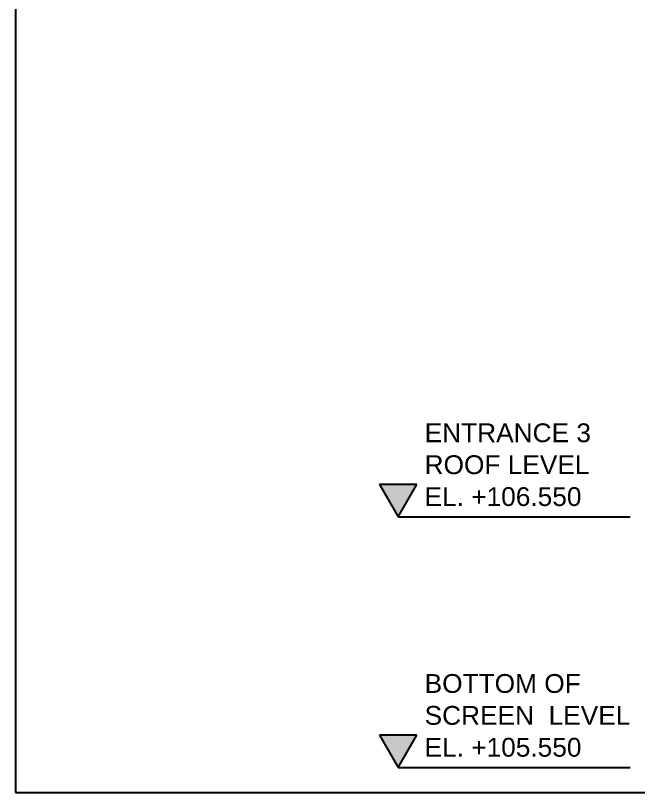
# Model space of a CAD drawing. Header units: millimetres. Extents: x 3774 to 718460, y -768339 to 192544.
# Drawn here: x 542682 to 545168, y -728416 to -725317 of the extents above; entities that cross this region are included whole.
import ezdxf

# ---------------------------------------------------------------- set-up
doc = ezdxf.new("R2010")
doc.units = ezdxf.units.MM
for name, color, linetype in [('000 - 0_SYM_DWG_GRIDLINE_MAIN_COLOR_251', 7, 'Continuous'), ('000 - 0_SYM_DWG_LEVEL_MAIN_COLOR_2', 7, 'Continuous'), ('000 - 0_SYM_DWG_LEVEL_TEXT', 7, 'Continuous')]:
    doc.layers.add(name, color=color, linetype=linetype)
doc.styles.add('Arial_1', font='arial.ttf', dxfattribs={"height": 125})

# ---------------------------------------------------------------- blocks, each defined once
blk = doc.blocks.new('A$C6e1391b6')
at = {"color": 7}
blk.add_lwpolyline([(0, 0), (377.06, 0), (377.06, 28.38), (432.06, 28.38), (432.06, 522.38), (0, 522.38)], close=True, dxfattribs=at)
blk = doc.blocks.new('*U7038')
at = {"layer": '000 - 0_SYM_DWG_LEVEL_MAIN_COLOR_2'}
blk.add_hatch(color=7, dxfattribs=at).paths.add_polyline_path([(-72.01, 5.18), (-75, 0), (-77.99, 5.18)])
at = {"color": 7}
blk.add_point((0, 0), dxfattribs=at)
at = {"layer": '000 - 0_SYM_DWG_GRIDLINE_MAIN_COLOR_251', "color": 7}
blk.add_lwpolyline([(-75, 0), (-47, 0), (-42.5, 0), (-38, 0)], dxfattribs=at)
at = {"layer": '000 - 0_SYM_DWG_LEVEL_MAIN_COLOR_2', "color": 7, "lineweight": 25}
for p, q in [((-72.01, 5.18), (-77.99, 5.18)), ((-77.99, 5.18), (-75, 0)), ((-75, 0), (-72.01, 5.18))]:
    blk.add_line(p, q, dxfattribs=at)
at = {"layer": '000 - 0_SYM_DWG_LEVEL_TEXT', "color": 7, "style": 'Arial_1'}
for tag, p in [('LV_NAME_1', (-70.78, 11.92)), ('LV_NAME_2', (-70.79, 6.83)), ('LV_NAME_3', (-70.8, 1.74))]:
    blk.add_attdef(tag, p, '', height=3, dxfattribs=at)
blk = doc.blocks.new('*U7039')
at = {"layer": '000 - 0_SYM_DWG_LEVEL_MAIN_COLOR_2'}
blk.add_hatch(color=7, dxfattribs=at).paths.add_polyline_path([(-72.01, 5.18), (-75, 0), (-77.99, 5.18)])
at = {"color": 7}
blk.add_point((0, 0), dxfattribs=at)
at = {"layer": '000 - 0_SYM_DWG_GRIDLINE_MAIN_COLOR_251', "color": 7}
blk.add_lwpolyline([(-75, 0), (-47, 0), (-42.5, 0), (-38, 0)], dxfattribs=at)
at = {"layer": '000 - 0_SYM_DWG_LEVEL_MAIN_COLOR_2', "color": 7, "lineweight": 25}
for p, q in [((-72.01, 5.18), (-77.99, 5.18)), ((-77.99, 5.18), (-75, 0)), ((-75, 0), (-72.01, 5.18))]:
    blk.add_line(p, q, dxfattribs=at)
at = {"layer": '000 - 0_SYM_DWG_LEVEL_TEXT', "color": 7, "style": 'Arial_1'}
for tag, p in [('LV_NAME_1', (-70.78, 11.92)), ('LV_NAME_2', (-70.79, 6.83)), ('LV_NAME_3', (-70.8, 1.74))]:
    blk.add_attdef(tag, p, '', height=3, dxfattribs=at)

msp = doc.modelspace()

# ---------------------------------------------------------------- block references
at = {"color": 7, "xscale": 25, "yscale": 25, "zscale": 25}
msp.add_blockref('A$C6e1391b6', (542682.04, -728415.894), dxfattribs=at)
for name, p, values in [('*U7039', (546083.97, -727316.64), {'LV_NAME_1': 'ENTRANCE 3 ', 'LV_NAME_2': 'ROOF LEVEL', 'LV_NAME_3': 'EL. +106.550'}), ('*U7038', (546083.97, -728316.64), {'LV_NAME_1': 'BOTTOM OF ', 'LV_NAME_2': 'SCREEN  LEVEL', 'LV_NAME_3': 'EL. +105.550'})]:
    msp.add_blockref(name, p, dxfattribs=at).add_auto_attribs(values)

doc.saveas('drawing.dxf')
